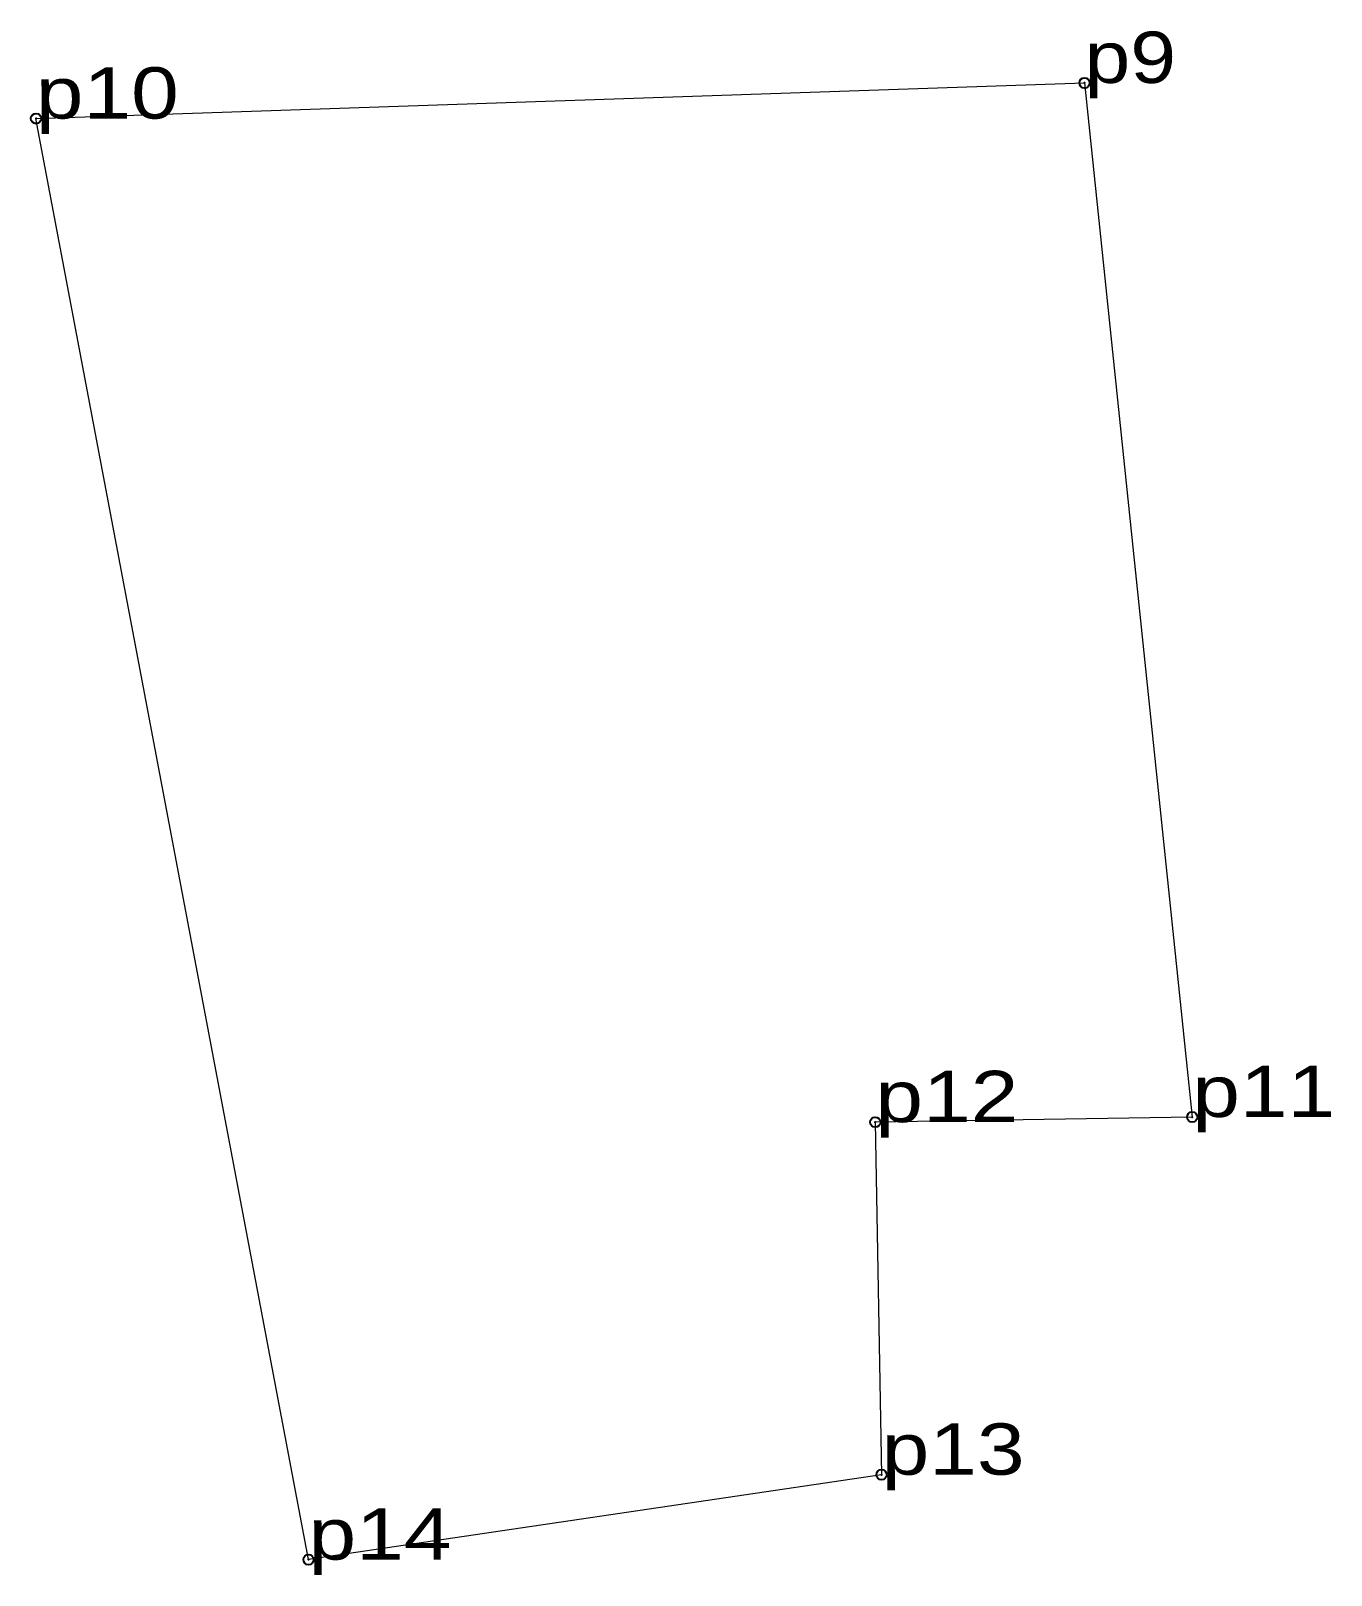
# Model space of a CAD drawing. Header units: metres. Extents: x 535639 to 535746, y 1837052 to 1837537.
# Drawn here: x 535700.5 to 535746.1, y 1837051.5 to 1837105.7 of the extents above.
import ezdxf

# ---------------------------------------------------------------- set-up
doc = ezdxf.new("R2010")
doc.units = ezdxf.units.M
doc.header["$LTSCALE"] = 0.72
doc.header["$PDMODE"] = 32
doc.header["$PDSIZE"] = 0.36
doc.layers.add('12', color=7, linetype='Continuous')
doc.layers.add('7', color=7, linetype='Continuous')
doc.layers.add('5', color=7, linetype='Continuous', lineweight=13)

msp = doc.modelspace()

# ---------------------------------------------------------------- linework, layer by layer
at = {"layer": '5'}
msp.add_lwpolyline([(535700.66, 1837102.62), (535737.46, 1837103.87), (535741.24, 1837067.59), (535730.12, 1837067.41), (535730.34, 1837055.04), (535710.23, 1837052.06)], close=True, dxfattribs=at)
at = {"layer": '7'}
for p in [(535737.46, 1837103.87), (535700.67, 1837102.62), (535730.12, 1837067.41), (535741.24, 1837067.59), (535730.34, 1837055.04), (535710.23, 1837052.06)]:
    msp.add_point(p, dxfattribs=at)

# ---------------------------------------------------------------- texts
at = {"layer": '12'}
for s, width, p in [('p9', 1.2, (535737.46, 1837103.87)), ('p10', 1.25, (535700.66, 1837102.62)), ('p12', 1.25, (535730.12, 1837067.41)), ('p11', 1.25, (535741.24, 1837067.59)), ('p13', 1.25, (535730.34, 1837055.04)), ('p14', 1.25, (535710.23, 1837052.06))]:
    msp.add_text(s, height=1.8, dxfattribs=dict(at, width=width)).set_placement(p)

doc.saveas('drawing.dxf')
